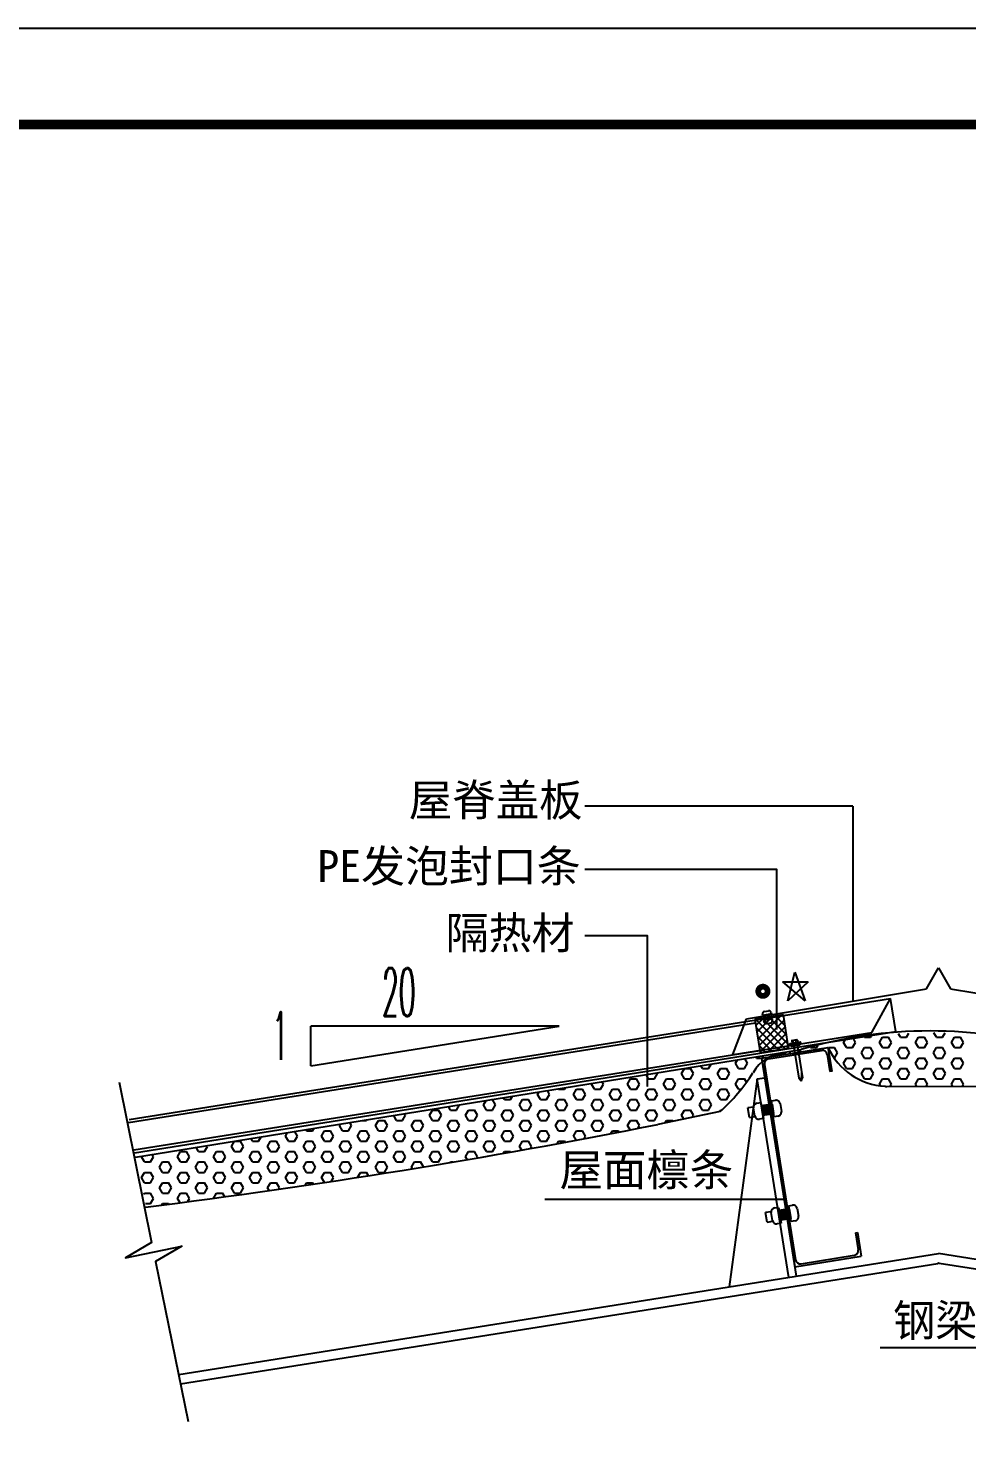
# Model space of a CAD drawing. Extents: x 69728788 to 150676229, y 20164216 to 43663798.
# Drawn here: x 75240506 to 75245390, y 20186521 to 20193916 of the extents above; entities that cross this region are included whole.
import ezdxf
from ezdxf.enums import TextEntityAlignment as Align

# ---------------------------------------------------------------- set-up
doc = ezdxf.new("R2010")
doc.units = 0
doc.header["$LTSCALE"] = 1000
doc.header["$MEASUREMENT"] = 0
doc.linetypes.add('17', pattern=[549.31636, 366.210907, -183.105453])
doc.layers.get('0').update_dxf_attribs({"linetype": 'CONTINUOUS'})
for name, color, linetype in [('2048', 7, 'CONTINUOUS'), ('PUB_TEXT', 7, 'CONTINUOUS'), ('PUB_TITLE', 4, 'CONTINUOUS'), ('中文', 2, 'CONTINUOUS'), ('图框外框__细线', 253, 'CONTINUOUS'), ('层1000', 7, 'CONTINUOUS'), ('折断线', 7, 'CONTINUOUS')]:
    doc.layers.add(name, color=color, linetype=linetype)
doc.styles.add('HZ', font='txt', dxfattribs={"width": 0.7, "height": 5, "bigfont": 'STF:宋体'})
doc.styles.add('宋体', font='SimSun.ttf', dxfattribs={"width": 0.8})

# ---------------------------------------------------------------- blocks, each defined once
blk = doc.blocks.new('sdfsaf')
at = {"layer": '2048'}
for p, q in [((366784.36312, -103601.22488), (364691.23812, -103601.22488)), ((366784.36312, -103601.22488), (366783.23812, -104944.428)), ((366783.23812, -104944.428), (366783.61312, -105122.91238)), ((361133.61312, -106048.9905), (367078.23812, -105102.89675)), ((367119.61312, -105362.16238), (367078.23812, -105102.89675)), ((361174.98812, -106307.9905), (367119.61312, -105362.16238)), ((366246.86312, -106673.09988), (364377.36312, -106673.09988)), ((366997.98812, -107827.78738), (368014.86312, -107827.78738))]:
    blk.add_line(p, q, dxfattribs=at)
at = {"layer": '2048', "color": 6}
for p, q in [((366275.61312, -105122.428), (366329.61312, -104896.9905)), ((366329.61312, -104896.9905), (366410.86312, -105120.8655)), ((366235.48812, -104974.34988), (366433.61312, -104974.34988)), ((366410.86312, -105120.8655), (366238.11312, -104974.66238)), ((366433.61312, -104974.34988), (366275.61312, -105122.428)), ((367156.36312, -105406.02175), (367140.11312, -105378.2405)), ((367203.23812, -105406.02175), (367221.86312, -105373.69363)), ((367437.48812, -105406.02175), (367416.73812, -105370.4905)), ((367484.36312, -105406.02175), (367503.73812, -105372.053)), ((366453.48812, -105487.16238), (366451.73812, -105484.03738)), ((366453.48812, -105487.16238), (366500.36312, -105487.16238)), ((366500.36312, -105487.16238), (366510.48812, -105469.97488)), ((366591.73812, -105491.6155), (366594.11312, -105487.16238)), ((366594.11312, -105487.16238), (366640.98812, -105487.16238)), ((366664.48812, -105527.78738), (366640.98812, -105487.16238)), ((366711.36312, -105446.53738), (366722.48812, -105427.47488)), ((366734.61312, -105487.16238), (366711.36312, -105446.53738)), ((366734.73812, -105487.16238), (366781.36312, -105487.16238)), ((366781.36312, -105487.16238), (366804.86312, -105446.53738)), ((366804.86312, -105446.53738), (366787.61312, -105416.6155)), ((366851.73812, -105527.78738), (366875.11312, -105487.16238)), ((366875.11312, -105406.02175), (366873.98812, -105404.1155)), ((366875.11312, -105406.02175), (366922.11312, -105406.02175)), ((366875.11312, -105487.16238), (366922.11312, -105487.16238)), ((366922.11312, -105406.02175), (366926.98812, -105397.428)), ((366945.48812, -105527.78738), (366922.11312, -105487.16238)), ((366992.36312, -105446.53738), (367015.73812, -105406.02175)), ((367015.73812, -105487.16238), (366992.36312, -105446.53738)), ((367015.73812, -105406.02175), (367062.61312, -105406.02175)), ((367015.73812, -105487.16238), (367062.61312, -105487.16238)), ((367086.11312, -105446.53738), (367062.61312, -105406.02175)), ((367062.61312, -105487.16238), (367086.11312, -105446.53738)), ((367132.86312, -105527.78738), (367156.36312, -105487.16238)), ((367156.36312, -105406.02175), (367203.23812, -105406.02175)), ((367156.36312, -105487.16238), (367203.23812, -105487.16238)), ((367226.61312, -105527.78738), (367203.23812, -105487.16238)), ((367273.36312, -105446.53738), (367296.86312, -105406.02175)), ((367296.86312, -105487.16238), (367273.36312, -105446.53738)), ((367296.86312, -105406.02175), (367343.73812, -105406.02175)), ((367296.86312, -105487.16238), (367343.73812, -105487.16238)), ((367367.11312, -105446.53738), (367343.73812, -105406.02175)), ((367343.73812, -105487.16238), (367367.11312, -105446.53738)), ((367414.11312, -105527.78738), (367437.48812, -105487.16238)), ((367437.48812, -105406.02175), (367484.36312, -105406.02175)), ((367437.48812, -105487.16238), (367484.36312, -105487.16238)), ((367507.86312, -105527.78738), (367484.36312, -105487.16238)), ((367554.23812, -105446.53738), (367577.86312, -105406.02175)), ((367577.86312, -105487.16238), (367554.23812, -105446.53738)), ((367577.86312, -105406.02175), (367624.73812, -105406.02175)), ((367577.86312, -105487.16238), (367624.73812, -105487.16238)), ((367647.98812, -105446.53738), (367624.73812, -105406.02175)), ((367624.73812, -105487.16238), (367647.98812, -105446.53738)), ((361181.86312, -106341.66238), (366381.23812, -105502.1155)), ((365868.11312, -105609.03738), (365883.23812, -105582.47488)), ((365961.86312, -105609.03738), (365940.98812, -105573.09988)), ((366032.11312, -105568.41238), (366026.73812, -105559.4905)), ((366032.11312, -105568.41238), (366072.23812, -105568.41238)), ((366079.23812, -105567.3655), (366089.86312, -105549.34988)), ((366289.48812, -105527.78738), (366296.36312, -105515.803)), ((366292.73812, -105533.3655), (366289.48812, -105527.78738)), ((366378.48812, -105519.7405), (366369.61312, -105504.1155)), ((366636.86312, -105568.41238), (366640.98812, -105568.41238)), ((366640.98812, -105568.41238), (366664.48812, -105527.78738)), ((366711.36312, -105609.03738), (366734.61312, -105568.41238)), ((366734.73812, -105568.41238), (366781.36312, -105568.41238)), ((366804.86312, -105609.03738), (366781.36312, -105568.41238)), ((366875.11312, -105568.41238), (366851.73812, -105527.78738)), ((366875.11312, -105568.41238), (366922.11312, -105568.41238)), ((366922.11312, -105568.41238), (366945.48812, -105527.78738)), ((366992.36312, -105609.03738), (367015.73812, -105568.41238)), ((367015.73812, -105568.41238), (367062.61312, -105568.41238)), ((367086.11312, -105609.03738), (367062.61312, -105568.41238)), ((367156.36312, -105568.41238), (367132.86312, -105527.78738)), ((367156.36312, -105568.41238), (367203.23812, -105568.41238)), ((367203.23812, -105568.41238), (367226.61312, -105527.78738)), ((367273.36312, -105609.03738), (367296.86312, -105568.41238)), ((367296.86312, -105568.41238), (367343.73812, -105568.41238)), ((367367.11312, -105609.03738), (367343.73812, -105568.41238)), ((367437.48812, -105568.41238), (367414.11312, -105527.78738)), ((367437.48812, -105568.41238), (367484.36312, -105568.41238)), ((367484.36312, -105568.41238), (367507.86312, -105527.78738)), ((367554.23812, -105609.03738), (367577.86312, -105568.41238)), ((367577.86312, -105568.41238), (367624.73812, -105568.41238)), ((367647.98812, -105609.03738), (367624.73812, -105568.41238)), ((365188.61312, -105730.678), (365169.61312, -105697.8655)), ((365235.48812, -105730.678), (365258.86312, -105690.28738)), ((365258.86312, -105690.28738), (365255.61312, -105684.03738)), ((365446.36312, -105690.28738), (365469.86312, -105649.66238)), ((365469.86312, -105730.678), (365446.36312, -105690.28738)), ((365469.86312, -105649.66238), (365516.73812, -105649.66238)), ((365539.86312, -105690.28738), (365516.73812, -105649.66238)), ((365516.73812, -105730.678), (365539.86312, -105690.28738)), ((365610.23812, -105649.66238), (365597.98812, -105628.678)), ((365610.23812, -105649.66238), (365657.11312, -105649.66238)), ((365657.11312, -105649.66238), (365676.61312, -105616.053)), ((365727.36312, -105690.28738), (365750.86312, -105649.66238)), ((365750.86312, -105730.678), (365727.36312, -105690.28738)), ((365750.86312, -105649.66238), (365797.73812, -105649.66238)), ((365821.11312, -105690.28738), (365797.73812, -105649.66238)), ((365797.73812, -105730.678), (365821.11312, -105690.28738)), ((365891.23812, -105649.66238), (365868.11312, -105609.03738)), ((365891.23812, -105649.66238), (365938.36312, -105649.66238)), ((365938.36312, -105649.66238), (365961.86312, -105609.03738)), ((366734.61312, -105649.66238), (366711.36312, -105609.03738)), ((366734.73812, -105649.66238), (366781.36312, -105649.66238)), ((366781.36312, -105649.66238), (366804.86312, -105609.03738)), ((366851.73812, -105690.28738), (366875.11312, -105649.66238)), ((366875.11312, -105730.678), (366851.73812, -105690.28738)), ((366875.11312, -105649.66238), (366922.11312, -105649.66238)), ((366945.48812, -105690.28738), (366922.11312, -105649.66238)), ((366922.11312, -105730.678), (366945.48812, -105690.28738)), ((367015.73812, -105649.66238), (366992.36312, -105609.03738)), ((367015.73812, -105649.66238), (367062.61312, -105649.66238)), ((367062.61312, -105649.66238), (367086.11312, -105609.03738)), ((367132.86312, -105690.28738), (367156.36312, -105649.66238)), ((367156.36312, -105730.678), (367132.86312, -105690.28738)), ((367156.36312, -105649.66238), (367203.23812, -105649.66238)), ((367226.61312, -105690.28738), (367203.23812, -105649.66238)), ((367203.23812, -105730.678), (367226.61312, -105690.28738)), ((367296.86312, -105649.66238), (367273.36312, -105609.03738)), ((367296.86312, -105649.66238), (367343.73812, -105649.66238)), ((367343.73812, -105649.66238), (367367.11312, -105609.03738)), ((367414.11312, -105690.28738), (367437.48812, -105649.66238)), ((367437.48812, -105730.678), (367414.11312, -105690.28738)), ((367437.48812, -105649.66238), (367484.36312, -105649.66238)), ((367507.86312, -105690.28738), (367484.36312, -105649.66238)), ((367484.36312, -105730.678), (367507.86312, -105690.28738)), ((367577.86312, -105649.66238), (367554.23812, -105609.03738)), ((367577.86312, -105649.66238), (367624.73812, -105649.66238)), ((367624.73812, -105649.66238), (367647.98812, -105609.03738)), ((364415.73812, -105852.553), (364398.36312, -105822.428)), ((364485.86312, -105811.928), (364484.11312, -105808.428)), ((364485.86312, -105811.928), (364532.86312, -105811.928)), ((364532.86312, -105811.928), (364539.86312, -105799.428)), ((364603.11312, -105852.553), (364626.61312, -105811.928)), ((364626.61312, -105811.928), (364673.36312, -105811.928)), ((364696.86312, -105852.553), (364673.36312, -105811.928)), ((364743.48812, -105771.303), (364746.61312, -105766.178)), ((364767.11312, -105811.928), (364743.48812, -105771.303)), ((364767.11312, -105811.928), (364814.11312, -105811.928)), ((364814.11312, -105811.928), (364837.23812, -105771.303)), ((364837.23812, -105771.303), (364826.98812, -105753.2405)), ((364884.36312, -105852.553), (364907.48812, -105811.928)), ((364907.48812, -105811.928), (364954.23812, -105811.928)), ((364977.86312, -105852.553), (364954.23812, -105811.928)), ((365024.73812, -105771.303), (365047.98812, -105730.678)), ((365047.98812, -105811.928), (365024.73812, -105771.303)), ((365047.98812, -105730.678), (365094.98812, -105730.678)), ((365047.98812, -105811.928), (365094.98812, -105811.928)), ((365118.48812, -105771.303), (365094.98812, -105730.678)), ((365094.98812, -105811.928), (365118.48812, -105771.303)), ((365165.11312, -105852.553), (365188.61312, -105811.928)), ((365188.61312, -105730.678), (365235.48812, -105730.678)), ((365188.61312, -105811.928), (365235.48812, -105811.928)), ((365258.86312, -105852.553), (365235.48812, -105811.928)), ((365305.73812, -105771.303), (365329.23812, -105730.678)), ((365329.23812, -105811.928), (365305.73812, -105771.303)), ((365329.23812, -105730.678), (365376.11312, -105730.678)), ((365329.23812, -105811.928), (365376.11312, -105811.928)), ((365399.48812, -105771.303), (365376.11312, -105730.678)), ((365376.11312, -105811.928), (365399.48812, -105771.303)), ((365446.36312, -105852.553), (365469.86312, -105811.928)), ((365469.86312, -105730.678), (365516.73812, -105730.678)), ((365469.86312, -105811.928), (365516.73812, -105811.928)), ((365539.86312, -105852.553), (365516.73812, -105811.928)), ((365586.86312, -105771.303), (365610.23812, -105730.678)), ((365610.23812, -105811.928), (365586.86312, -105771.303)), ((365610.23812, -105730.678), (365657.11312, -105730.678)), ((365610.23812, -105811.928), (365657.11312, -105811.928)), ((365680.61312, -105771.303), (365657.11312, -105730.678)), ((365657.11312, -105811.928), (365680.61312, -105771.303)), ((365727.36312, -105852.553), (365750.86312, -105811.928)), ((365750.86312, -105730.678), (365797.73812, -105730.678)), ((365750.86312, -105811.928), (365797.73812, -105811.928)), ((365821.11312, -105852.553), (365797.73812, -105811.928)), ((365868.11312, -105771.303), (365891.23812, -105730.678)), ((365891.23812, -105811.928), (365868.11312, -105771.303)), ((365891.23812, -105730.678), (365938.36312, -105730.678)), ((365891.23812, -105811.928), (365912.23812, -105811.928)), ((365953.73812, -105757.47488), (365938.36312, -105730.678)), ((366875.11312, -105730.678), (366922.11312, -105730.678)), ((366992.36312, -105771.303), (367015.73812, -105730.678)), ((367000.36312, -105785.053), (366992.36312, -105771.303)), ((367015.73812, -105730.678), (367062.61312, -105730.678)), ((367086.11312, -105771.303), (367062.61312, -105730.678)), ((367075.36312, -105789.678), (367086.11312, -105771.303)), ((367156.36312, -105730.678), (367203.23812, -105730.678)), ((367273.36312, -105771.303), (367296.86312, -105730.678)), ((367283.86312, -105789.6155), (367273.36312, -105771.303)), ((367296.86312, -105730.678), (367343.73812, -105730.678)), ((367367.11312, -105771.303), (367343.73812, -105730.678)), ((367356.61312, -105789.6155), (367367.11312, -105771.303)), ((367437.48812, -105730.678), (367484.36312, -105730.678)), ((367554.23812, -105771.303), (367577.86312, -105730.678)), ((367564.86312, -105789.31863), (367554.23812, -105771.303)), ((367577.86312, -105730.678), (367624.73812, -105730.678)), ((367647.98812, -105771.303), (367624.73812, -105730.678)), ((367637.86312, -105789.2405), (367647.98812, -105771.303)), ((363689.48812, -105974.053), (363713.11312, -105933.72488)), ((363713.11312, -105933.72488), (363712.61312, -105932.9905)), ((363900.36312, -105933.72488), (363919.98812, -105899.66238)), ((363923.86312, -105974.053), (363900.36312, -105933.72488)), ((363960.86312, -105893.09988), (363970.73812, -105893.09988)), ((363994.11312, -105933.72488), (363970.73812, -105893.09988)), ((363970.73812, -105974.053), (363994.11312, -105933.72488)), ((364064.48812, -105893.09988), (364055.61312, -105877.78738)), ((364064.48812, -105893.09988), (364111.11312, -105893.09988)), ((364111.11312, -105893.09988), (364126.73812, -105866.178)), ((364181.36312, -105933.72488), (364204.86312, -105893.09988)), ((364204.86312, -105974.053), (364181.36312, -105933.72488)), ((364204.86312, -105893.09988), (364251.73812, -105893.09988)), ((364275.11312, -105933.72488), (364251.73812, -105893.09988)), ((364251.73812, -105974.053), (364275.11312, -105933.72488)), ((364322.11312, -105852.553), (364333.23812, -105832.928)), ((364345.48812, -105893.09988), (364322.11312, -105852.553)), ((364345.48812, -105893.09988), (364392.36312, -105893.09988)), ((364392.36312, -105893.09988), (364415.73812, -105852.553)), ((364462.61312, -105933.72488), (364485.86312, -105893.09988)), ((364485.86312, -105974.053), (364462.61312, -105933.72488)), ((364485.86312, -105893.09988), (364532.86312, -105893.09988)), ((364556.36312, -105933.72488), (364532.86312, -105893.09988)), ((364532.86312, -105974.053), (364556.36312, -105933.72488)), ((364626.61312, -105893.09988), (364603.11312, -105852.553)), ((364626.61312, -105893.09988), (364673.36312, -105893.09988)), ((364673.36312, -105893.09988), (364696.86312, -105852.553)), ((364743.48812, -105933.72488), (364767.11312, -105893.09988)), ((364767.11312, -105974.053), (364743.48812, -105933.72488)), ((364767.11312, -105893.09988), (364814.11312, -105893.09988)), ((364837.23812, -105933.72488), (364814.11312, -105893.09988)), ((364814.11312, -105974.053), (364837.23812, -105933.72488)), ((364907.48812, -105893.09988), (364884.36312, -105852.553)), ((364907.48812, -105893.09988), (364954.23812, -105893.09988)), ((364954.23812, -105893.09988), (364977.86312, -105852.553)), ((365024.73812, -105933.72488), (365047.98812, -105893.09988)), ((365047.98812, -105974.053), (365024.73812, -105933.72488)), ((365047.98812, -105893.09988), (365094.98812, -105893.09988)), ((365118.48812, -105933.72488), (365094.98812, -105893.09988)), ((365094.98812, -105974.053), (365118.48812, -105933.72488)), ((365188.61312, -105893.09988), (365165.11312, -105852.553)), ((365188.61312, -105893.09988), (365235.48812, -105893.09988)), ((365235.48812, -105893.09988), (365258.86312, -105852.553)), ((365305.73812, -105933.72488), (365329.23812, -105893.09988)), ((365329.23812, -105974.053), (365305.73812, -105933.72488)), ((365329.23812, -105893.09988), (365376.11312, -105893.09988)), ((365399.48812, -105933.72488), (365376.11312, -105893.09988)), ((365376.11312, -105974.053), (365399.48812, -105933.72488)), ((365469.86312, -105893.09988), (365446.36312, -105852.553)), ((365469.86312, -105893.09988), (365516.73812, -105893.09988)), ((365516.73812, -105893.09988), (365539.86312, -105852.553)), ((365586.86312, -105933.72488), (365610.23812, -105893.09988)), ((365610.23812, -105974.053), (365586.86312, -105933.72488)), ((365610.23812, -105893.09988), (365657.11312, -105893.09988)), ((365680.61312, -105933.72488), (365657.11312, -105893.09988)), ((365657.11312, -105974.053), (365680.61312, -105933.72488)), ((365750.86312, -105893.09988), (365727.36312, -105852.553)), ((365750.86312, -105893.09988), (365797.73812, -105893.09988)), ((365797.73812, -105893.09988), (365821.11312, -105852.553)), ((362986.86312, -106055.2405), (362989.86312, -106049.66238)), ((363221.11312, -106055.2405), (363198.61312, -106016.178)), ((363268.11312, -106055.2405), (363291.23812, -106014.678)), ((363291.23812, -106014.678), (363284.11312, -106002.178)), ((363478.73812, -106014.678), (363502.36312, -105974.053)), ((363502.36312, -106055.2405), (363478.73812, -106014.678)), ((363502.36312, -105974.053), (363548.98812, -105974.053)), ((363572.48812, -106014.678), (363548.98812, -105974.053)), ((363548.98812, -106055.2405), (363572.48812, -106014.678)), ((363642.73812, -105974.053), (363626.98812, -105946.9905)), ((363642.73812, -105974.053), (363689.48812, -105974.053)), ((363759.98812, -106014.678), (363783.23812, -105974.053)), ((363783.23812, -106055.2405), (363759.98812, -106014.678)), ((363783.23812, -105974.053), (363830.11312, -105974.053)), ((363853.48812, -106014.678), (363830.11312, -105974.053)), ((363830.11312, -106055.2405), (363853.48812, -106014.678)), ((363923.86312, -105974.053), (363970.73812, -105974.053)), ((364040.98812, -106014.678), (364064.48812, -105974.053)), ((364064.48812, -106055.2405), (364040.98812, -106014.678)), ((364064.48812, -105974.053), (364111.11312, -105974.053)), ((364134.61312, -106014.678), (364111.11312, -105974.053)), ((364111.11312, -106055.2405), (364134.61312, -106014.678)), ((364204.86312, -105974.053), (364251.73812, -105974.053)), ((364322.11312, -106014.678), (364345.48812, -105974.053)), ((364345.48812, -106055.2405), (364322.11312, -106014.678)), ((364345.48812, -105974.053), (364392.36312, -105974.053)), ((364415.73812, -106014.678), (364392.36312, -105974.053)), ((364392.36312, -106055.2405), (364415.73812, -106014.678)), ((364485.86312, -105974.053), (364532.86312, -105974.053)), ((364603.11312, -106014.678), (364626.61312, -105974.053)), ((364626.61312, -106055.2405), (364603.11312, -106014.678)), ((364626.61312, -105974.053), (364673.36312, -105974.053)), ((364696.86312, -106014.678), (364673.36312, -105974.053)), ((364673.36312, -106055.2405), (364696.86312, -106014.678)), ((364767.11312, -105974.053), (364814.11312, -105974.053)), ((364884.36312, -106014.678), (364907.48812, -105974.053)), ((364907.48812, -106055.2405), (364884.36312, -106014.678)), ((364907.48812, -105974.053), (364954.23812, -105974.053)), ((364977.86312, -106014.678), (364954.23812, -105974.053)), ((364954.23812, -106055.2405), (364977.86312, -106014.678)), ((365047.98812, -105974.053), (365094.98812, -105974.053)), ((365165.11312, -106014.678), (365188.61312, -105974.053)), ((365188.61312, -106055.2405), (365165.11312, -106014.678)), ((365188.61312, -105974.053), (365235.48812, -105974.053)), ((365258.86312, -106014.678), (365235.48812, -105974.053)), ((365235.48812, -106055.2405), (365258.86312, -106014.678)), ((365329.23812, -105974.053), (365376.11312, -105974.053)), ((365446.36312, -106014.678), (365469.86312, -105974.053)), ((365463.73812, -106044.78738), (365446.36312, -106014.678)), ((365469.86312, -105974.053), (365516.73812, -105974.053)), ((365539.86312, -106014.678), (365516.73812, -105974.053)), ((365530.73812, -106030.91238), (365539.86312, -106014.678)), ((365610.23812, -105974.053), (365657.11312, -105974.053)), ((365743.73812, -105986.553), (365750.86312, -105974.053)), ((365750.86312, -105974.053), (365760.48812, -105974.053)), ((362354.61312, -106177.1155), (362370.36312, -106149.77175)), ((362447.98812, -106177.1155), (362426.98812, -106140.7405)), ((362518.48812, -106136.4905), (362512.86312, -106126.7405)), ((362518.48812, -106136.4905), (362565.36312, -106136.4905)), ((362565.36312, -106136.4905), (362576.73812, -106116.6155)), ((362635.48812, -106177.1155), (362658.86312, -106136.4905)), ((362658.86312, -106136.4905), (362705.61312, -106136.4905)), ((362729.23812, -106177.1155), (362705.61312, -106136.4905)), ((362776.11312, -106095.8655), (362783.23812, -106082.9905)), ((362799.36312, -106136.4905), (362776.11312, -106095.8655)), ((362799.36312, -106136.4905), (362846.11312, -106136.4905)), ((362846.11312, -106136.4905), (362869.86312, -106095.8655)), ((362869.86312, -106095.8655), (362855.61312, -106071.53738)), ((362916.48812, -106177.1155), (362939.86312, -106136.4905)), ((362939.86312, -106136.4905), (362986.86312, -106136.4905)), ((362955.73812, -106055.2405), (362986.86312, -106055.2405)), ((363010.23812, -106177.1155), (362986.86312, -106136.4905)), ((363057.11312, -106095.8655), (363080.61312, -106055.2405)), ((363080.61312, -106136.4905), (363057.11312, -106095.8655)), ((363080.61312, -106055.2405), (363127.36312, -106055.2405)), ((363080.61312, -106136.4905), (363127.36312, -106136.4905)), ((363150.86312, -106095.8655), (363127.36312, -106055.2405)), ((363127.36312, -106136.4905), (363150.86312, -106095.8655)), ((363197.48812, -106177.1155), (363221.11312, -106136.4905)), ((363221.11312, -106055.2405), (363268.11312, -106055.2405)), ((363221.11312, -106136.4905), (363268.11312, -106136.4905)), ((363291.23812, -106177.1155), (363268.11312, -106136.4905)), ((363338.36312, -106095.8655), (363361.86312, -106055.2405)), ((363361.86312, -106136.4905), (363338.36312, -106095.8655)), ((363361.86312, -106055.2405), (363408.61312, -106055.2405)), ((363361.86312, -106136.4905), (363408.61312, -106136.4905)), ((363432.11312, -106095.8655), (363408.61312, -106055.2405)), ((363408.61312, -106136.4905), (363432.11312, -106095.8655)), ((363478.73812, -106177.1155), (363502.36312, -106136.4905)), ((363502.36312, -106055.2405), (363548.98812, -106055.2405)), ((363502.36312, -106136.4905), (363548.98812, -106136.4905)), ((363572.48812, -106177.1155), (363548.98812, -106136.4905)), ((363619.36312, -106095.8655), (363642.73812, -106055.2405)), ((363642.73812, -106136.4905), (363619.36312, -106095.8655)), ((363642.73812, -106055.2405), (363689.48812, -106055.2405)), ((363642.73812, -106136.4905), (363689.48812, -106136.4905)), ((363713.11312, -106095.8655), (363689.48812, -106055.2405)), ((363689.48812, -106136.4905), (363713.11312, -106095.8655)), ((363759.98812, -106177.1155), (363783.23812, -106136.4905)), ((363783.23812, -106055.2405), (363830.11312, -106055.2405)), ((363783.23812, -106136.4905), (363830.11312, -106136.4905)), ((363853.48812, -106177.1155), (363830.11312, -106136.4905)), ((363900.36312, -106095.8655), (363923.86312, -106055.2405)), ((363923.86312, -106136.4905), (363900.36312, -106095.8655)), ((363923.86312, -106055.2405), (363970.73812, -106055.2405)), ((363923.86312, -106136.4905), (363970.73812, -106136.4905)), ((363994.11312, -106095.8655), (363970.73812, -106055.2405)), ((363970.73812, -106136.4905), (363994.11312, -106095.8655)), ((364040.98812, -106177.1155), (364064.48812, -106136.4905)), ((364064.48812, -106055.2405), (364111.11312, -106055.2405)), ((364064.48812, -106136.4905), (364111.11312, -106136.4905)), ((364134.61312, -106177.1155), (364111.11312, -106136.4905)), ((364181.36312, -106095.8655), (364204.86312, -106055.2405)), ((364204.86312, -106136.4905), (364181.36312, -106095.8655)), ((364204.86312, -106055.2405), (364251.73812, -106055.2405)), ((364204.86312, -106136.4905), (364251.73812, -106136.4905)), ((364275.11312, -106095.8655), (364251.73812, -106055.2405)), ((364251.73812, -106136.4905), (364275.11312, -106095.8655)), ((364322.11312, -106177.1155), (364345.48812, -106136.4905)), ((364345.48812, -106055.2405), (364392.36312, -106055.2405)), ((364345.48812, -106136.4905), (364392.36312, -106136.4905)), ((364415.73812, -106177.1155), (364392.36312, -106136.4905)), ((364462.61312, -106095.8655), (364485.86312, -106055.2405)), ((364485.86312, -106136.4905), (364462.61312, -106095.8655)), ((364485.86312, -106055.2405), (364532.86312, -106055.2405)), ((364485.86312, -106136.4905), (364532.86312, -106136.4905)), ((364556.36312, -106095.8655), (364532.86312, -106055.2405)), ((364532.86312, -106136.4905), (364556.36312, -106095.8655)), ((364603.11312, -106177.1155), (364626.61312, -106136.4905)), ((364626.61312, -106055.2405), (364673.36312, -106055.2405)), ((364626.61312, -106136.4905), (364673.36312, -106136.4905)), ((364696.86312, -106177.1155), (364673.36312, -106136.4905)), ((364743.48812, -106095.8655), (364767.11312, -106055.2405)), ((364767.11312, -106136.4905), (364743.48812, -106095.8655)), ((364767.11312, -106055.2405), (364814.11312, -106055.2405)), ((364767.11312, -106136.4905), (364814.11312, -106136.4905)), ((364837.23812, -106095.8655), (364814.11312, -106055.2405)), ((364814.11312, -106136.4905), (364837.23812, -106095.8655)), ((364894.86312, -106158.3655), (364907.48812, -106136.4905)), ((364907.48812, -106055.2405), (364954.23812, -106055.2405)), ((364907.48812, -106136.4905), (364954.23812, -106136.4905)), ((364959.98812, -106145.8655), (364954.23812, -106136.4905)), ((365024.73812, -106095.8655), (365047.98812, -106055.2405)), ((365044.11312, -106129.45925), (365024.73812, -106095.8655)), ((365047.98812, -106055.2405), (365094.98812, -106055.2405)), ((365118.48812, -106095.8655), (365094.98812, -106055.2405)), ((365105.73812, -106117.6155), (365118.48812, -106095.8655)), ((365188.61312, -106055.2405), (365235.48812, -106055.2405)), ((365317.73812, -106075.178), (365329.23812, -106055.2405)), ((365329.23812, -106055.2405), (365376.11312, -106055.2405)), ((365380.11312, -106062.16238), (365376.11312, -106055.2405)), ((361675.11312, -106298.6155), (361655.61312, -106265.28738)), ((361721.98812, -106298.6155), (361745.48812, -106258.06863)), ((361745.48812, -106258.06863), (361741.48812, -106251.22488)), ((361932.86312, -106258.06863), (361956.23812, -106217.6155)), ((361956.23812, -106298.6155), (361932.86312, -106258.06863)), ((361956.23812, -106217.6155), (362003.11312, -106217.6155)), ((362026.61312, -106258.06863), (362003.11312, -106217.6155)), ((362003.11312, -106298.6155), (362026.61312, -106258.06863)), ((362096.86312, -106217.6155), (362084.36312, -106195.9905)), ((362096.86312, -106217.6155), (362143.48812, -106217.6155)), ((362143.48812, -106217.6155), (362163.36312, -106183.2405)), ((362214.11312, -106258.06863), (362237.23812, -106217.6155)), ((362237.23812, -106298.6155), (362214.11312, -106258.06863)), ((362237.23812, -106217.6155), (362284.36312, -106217.6155)), ((362307.86312, -106258.06863), (362284.36312, -106217.6155)), ((362284.36312, -106298.6155), (362307.86312, -106258.06863)), ((362378.11312, -106217.6155), (362354.61312, -106177.1155)), ((362378.11312, -106217.6155), (362424.73812, -106217.6155)), ((362424.73812, -106217.6155), (362447.98812, -106177.1155)), ((362494.98812, -106258.06863), (362518.48812, -106217.6155)), ((362518.48812, -106298.6155), (362494.98812, -106258.06863)), ((362518.48812, -106217.6155), (362565.36312, -106217.6155)), ((362588.61312, -106258.06863), (362565.36312, -106217.6155)), ((362565.36312, -106298.6155), (362588.61312, -106258.06863)), ((362658.86312, -106217.6155), (362635.48812, -106177.1155)), ((362658.86312, -106217.6155), (362705.61312, -106217.6155)), ((362705.61312, -106217.6155), (362729.23812, -106177.1155)), ((362776.11312, -106258.06863), (362799.36312, -106217.6155)), ((362799.36312, -106298.6155), (362776.11312, -106258.06863)), ((362799.36312, -106217.6155), (362846.11312, -106217.6155)), ((362869.86312, -106258.06863), (362846.11312, -106217.6155)), ((362846.11312, -106298.6155), (362869.86312, -106258.06863)), ((362939.86312, -106217.6155), (362916.48812, -106177.1155)), ((362939.86312, -106217.6155), (362986.86312, -106217.6155)), ((362986.86312, -106217.6155), (363010.23812, -106177.1155)), ((363057.11312, -106258.06863), (363080.61312, -106217.6155)), ((363080.61312, -106298.6155), (363057.11312, -106258.06863)), ((363080.61312, -106217.6155), (363127.36312, -106217.6155)), ((363150.86312, -106258.06863), (363127.36312, -106217.6155)), ((363127.36312, -106298.6155), (363150.86312, -106258.06863)), ((363221.11312, -106217.6155), (363197.48812, -106177.1155)), ((363221.11312, -106217.6155), (363268.11312, -106217.6155)), ((363268.11312, -106217.6155), (363291.23812, -106177.1155)), ((363338.36312, -106258.06863), (363361.86312, -106217.6155)), ((363361.86312, -106298.6155), (363338.36312, -106258.06863)), ((363361.86312, -106217.6155), (363408.61312, -106217.6155)), ((363432.11312, -106258.06863), (363408.61312, -106217.6155)), ((363408.61312, -106298.6155), (363432.11312, -106258.06863)), ((363502.36312, -106217.6155), (363478.73812, -106177.1155)), ((363502.36312, -106217.6155), (363548.98812, -106217.6155)), ((363548.98812, -106217.6155), (363572.48812, -106177.1155)), ((363619.36312, -106258.06863), (363642.73812, -106217.6155)), ((363642.73812, -106298.6155), (363619.36312, -106258.06863)), ((363642.73812, -106217.6155), (363689.48812, -106217.6155)), ((363713.11312, -106258.06863), (363689.48812, -106217.6155)), ((363689.48812, -106298.6155), (363713.11312, -106258.06863)), ((363783.23812, -106217.6155), (363759.98812, -106177.1155)), ((363783.23812, -106217.6155), (363830.11312, -106217.6155)), ((363830.11312, -106217.6155), (363853.48812, -106177.1155)), ((363900.36312, -106258.06863), (363923.86312, -106217.6155)), ((363923.86312, -106298.6155), (363900.36312, -106258.06863)), ((363923.86312, -106217.6155), (363970.73812, -106217.6155)), ((363994.11312, -106258.06863), (363970.73812, -106217.6155)), ((363970.73812, -106298.6155), (363994.11312, -106258.06863)), ((364064.48812, -106217.6155), (364040.98812, -106177.1155)), ((364064.48812, -106217.6155), (364111.11312, -106217.6155)), ((364111.11312, -106217.6155), (364134.61312, -106177.1155)), ((364181.36312, -106258.06863), (364204.86312, -106217.6155)), ((364197.98812, -106286.928), (364181.36312, -106258.06863)), ((364204.86312, -106217.6155), (364251.73812, -106217.6155)), ((364275.11312, -106258.06863), (364251.73812, -106217.6155)), ((364265.36312, -106274.77175), (364275.11312, -106258.06863)), ((364345.48812, -106217.6155), (364322.11312, -106177.1155)), ((364345.48812, -106217.6155), (364392.36312, -106217.6155)), ((364392.36312, -106217.6155), (364415.73812, -106177.1155)), ((364474.73812, -106236.928), (364485.86312, -106217.6155)), ((364485.86312, -106217.6155), (364532.86312, -106217.6155)), ((364537.23812, -106225.428), (364532.86312, -106217.6155)), ((364622.11312, -106209.803), (364603.11312, -106177.1155)), ((364684.73812, -106198.09988), (364696.86312, -106177.1155)), ((361230.11312, -106339.2405), (361233.61312, -106333.3655)), ((361253.48812, -106379.8655), (361230.11312, -106339.2405)), ((361253.48812, -106379.8655), (361300.36312, -106379.8655)), ((361300.36312, -106379.8655), (361323.86312, -106339.2405)), ((361323.86312, -106339.2405), (361313.11312, -106320.4905)), ((361370.73812, -106420.4905), (361394.11312, -106379.8655)), ((361394.11312, -106379.8655), (361440.98812, -106379.8655)), ((361464.48812, -106420.4905), (361440.98812, -106379.8655)), ((361511.36312, -106339.2405), (361534.73812, -106298.6155)), ((361534.73812, -106379.8655), (361511.36312, -106339.2405)), ((361534.73812, -106298.6155), (361581.36312, -106298.6155)), ((361534.73812, -106379.8655), (361581.36312, -106379.8655)), ((361604.86312, -106339.2405), (361581.36312, -106298.6155)), ((361581.36312, -106379.8655), (361604.86312, -106339.2405)), ((361651.73812, -106420.4905), (361675.11312, -106379.8655)), ((361675.11312, -106298.6155), (361721.98812, -106298.6155)), ((361675.11312, -106379.8655), (361721.98812, -106379.8655)), ((361745.48812, -106420.4905), (361721.98812, -106379.8655)), ((361792.36312, -106339.2405), (361815.73812, -106298.6155)), ((361815.73812, -106379.8655), (361792.36312, -106339.2405)), ((361815.73812, -106298.6155), (361862.61312, -106298.6155)), ((361815.73812, -106379.8655), (361862.61312, -106379.8655)), ((361885.86312, -106339.2405), (361862.61312, -106298.6155)), ((361862.61312, -106379.8655), (361885.86312, -106339.2405)), ((361932.86312, -106420.4905), (361956.23812, -106379.8655)), ((361956.23812, -106298.6155), (362003.11312, -106298.6155)), ((361956.23812, -106379.8655), (362003.11312, -106379.8655)), ((362026.61312, -106420.4905), (362003.11312, -106379.8655)), ((362073.36312, -106339.2405), (362096.86312, -106298.6155)), ((362096.86312, -106379.8655), (362073.36312, -106339.2405)), ((362096.86312, -106298.6155), (362143.48812, -106298.6155)), ((362096.86312, -106379.8655), (362143.48812, -106379.8655)), ((362167.11312, -106339.2405), (362143.48812, -106298.6155)), ((362143.48812, -106379.8655), (362167.11312, -106339.2405)), ((362214.11312, -106420.4905), (362237.23812, -106379.8655)), ((362237.23812, -106298.6155), (362284.36312, -106298.6155)), ((362237.23812, -106379.8655), (362284.36312, -106379.8655)), ((362307.86312, -106420.4905), (362284.36312, -106379.8655)), ((362354.61312, -106339.2405), (362378.11312, -106298.6155)), ((362378.11312, -106379.8655), (362354.61312, -106339.2405)), ((362378.11312, -106298.6155), (362424.73812, -106298.6155)), ((362378.11312, -106379.8655), (362424.73812, -106379.8655)), ((362447.98812, -106339.2405), (362424.73812, -106298.6155)), ((362424.73812, -106379.8655), (362447.98812, -106339.2405)), ((362494.98812, -106420.4905), (362518.48812, -106379.8655)), ((362518.48812, -106298.6155), (362565.36312, -106298.6155)), ((362518.48812, -106379.8655), (362565.36312, -106379.8655)), ((362588.61312, -106420.4905), (362565.36312, -106379.8655)), ((362635.48812, -106339.2405), (362658.86312, -106298.6155)), ((362658.86312, -106379.8655), (362635.48812, -106339.2405)), ((362658.86312, -106298.6155), (362705.61312, -106298.6155)), ((362658.86312, -106379.8655), (362705.61312, -106379.8655)), ((362729.23812, -106339.2405), (362705.61312, -106298.6155)), ((362705.61312, -106379.8655), (362729.23812, -106339.2405)), ((362776.11312, -106420.4905), (362799.36312, -106379.8655)), ((362799.36312, -106298.6155), (362846.11312, -106298.6155)), ((362799.36312, -106379.8655), (362846.11312, -106379.8655)), ((362869.86312, -106420.4905), (362846.11312, -106379.8655)), ((362916.48812, -106339.2405), (362939.86312, -106298.6155)), ((362939.86312, -106379.8655), (362916.48812, -106339.2405)), ((362939.86312, -106298.6155), (362986.86312, -106298.6155)), ((362939.86312, -106379.8655), (362986.86312, -106379.8655)), ((363010.23812, -106339.2405), (362986.86312, -106298.6155)), ((362986.86312, -106379.8655), (363010.23812, -106339.2405)), ((363057.11312, -106420.4905), (363080.61312, -106379.8655)), ((363080.61312, -106298.6155), (363127.36312, -106298.6155)), ((363080.61312, -106379.8655), (363127.36312, -106379.8655)), ((363150.86312, -106420.4905), (363127.36312, -106379.8655)), ((363197.48812, -106339.2405), (363221.11312, -106298.6155)), ((363221.11312, -106379.8655), (363197.48812, -106339.2405)), ((363221.11312, -106298.6155), (363268.11312, -106298.6155)), ((363221.11312, -106379.8655), (363268.11312, -106379.8655)), ((363291.23812, -106339.2405), (363268.11312, -106298.6155)), ((363268.11312, -106379.8655), (363291.23812, -106339.2405)), ((363338.36312, -106420.4905), (363361.86312, -106379.8655)), ((363361.86312, -106298.6155), (363408.61312, -106298.6155)), ((363361.86312, -106379.8655), (363408.61312, -106379.8655)), ((363430.73812, -106418.41238), (363408.61312, -106379.8655)), ((363478.73812, -106339.2405), (363502.36312, -106298.6155)), ((363502.36312, -106379.8655), (363478.73812, -106339.2405)), ((363502.36312, -106298.6155), (363548.98812, -106298.6155)), ((363502.36312, -106379.8655), (363548.98812, -106379.8655)), ((363572.48812, -106339.2405), (363548.98812, -106298.6155)), ((363548.98812, -106379.8655), (363572.48812, -106339.2405)), ((363640.61312, -106383.72488), (363642.73812, -106379.8655)), ((363642.73812, -106298.6155), (363689.48812, -106298.6155)), ((363642.73812, -106379.8655), (363663.11312, -106379.8655)), ((363759.98812, -106339.2405), (363783.23812, -106298.6155)), ((363772.48812, -106361.3655), (363759.98812, -106339.2405)), ((363783.23812, -106298.6155), (363830.11312, -106298.6155)), ((363853.48812, -106339.2405), (363830.11312, -106298.6155)), ((363847.98812, -106348.09988), (363853.48812, -106339.2405)), ((363923.86312, -106298.6155), (363970.73812, -106298.6155)), ((364056.61312, -106312.16238), (364064.48812, -106298.6155)), ((364064.48812, -106298.6155), (364111.11312, -106298.6155)), ((364113.11312, -106302.1155), (364111.11312, -106298.6155)), ((361230.11312, -106501.678), (361253.48812, -106461.053)), ((361253.48812, -106461.053), (361300.36312, -106461.053)), ((361323.86312, -106501.678), (361300.36312, -106461.053)), ((361394.11312, -106461.053), (361370.73812, -106420.4905)), ((361394.11312, -106461.053), (361440.98812, -106461.053)), ((361440.98812, -106461.053), (361464.48812, -106420.4905)), ((361511.36312, -106501.678), (361534.73812, -106461.053)), ((361534.73812, -106461.053), (361581.36312, -106461.053)), ((361604.86312, -106501.678), (361581.36312, -106461.053)), ((361675.11312, -106461.053), (361651.73812, -106420.4905)), ((361675.11312, -106461.053), (361721.98812, -106461.053)), ((361721.98812, -106461.053), (361745.48812, -106420.4905)), ((361792.36312, -106501.678), (361815.73812, -106461.053)), ((361815.73812, -106461.053), (361862.61312, -106461.053)), ((361885.86312, -106501.678), (361862.61312, -106461.053)), ((361956.23812, -106461.053), (361932.86312, -106420.4905)), ((361956.23812, -106461.053), (362003.11312, -106461.053)), ((362003.11312, -106461.053), (362026.61312, -106420.4905)), ((362073.36312, -106501.678), (362096.86312, -106461.053)), ((362096.86312, -106461.053), (362143.48812, -106461.053)), ((362167.11312, -106501.678), (362143.48812, -106461.053)), ((362237.23812, -106461.053), (362214.11312, -106420.4905)), ((362237.23812, -106461.053), (362284.36312, -106461.053)), ((362284.36312, -106461.053), (362307.86312, -106420.4905)), ((362354.61312, -106501.678), (362378.11312, -106461.053)), ((362378.11312, -106461.053), (362424.73812, -106461.053)), ((362447.98812, -106501.678), (362424.73812, -106461.053)), ((362518.48812, -106461.053), (362494.98812, -106420.4905)), ((362518.48812, -106461.053), (362565.36312, -106461.053)), ((362565.36312, -106461.053), (362588.61312, -106420.4905)), ((362635.48812, -106501.678), (362658.86312, -106461.053)), ((362658.86312, -106461.053), (362705.61312, -106461.053)), ((362729.23812, -106501.678), (362705.61312, -106461.053)), ((362799.36312, -106461.053), (362776.11312, -106420.4905)), ((362799.36312, -106461.053), (362846.11312, -106461.053)), ((362846.11312, -106461.053), (362869.86312, -106420.4905)), ((362917.11312, -106500.553), (362939.86312, -106461.053)), ((362939.86312, -106461.053), (362986.86312, -106461.053)), ((363001.98812, -106487.16238), (362986.86312, -106461.053)), ((363080.61312, -106461.053), (363057.11312, -106420.4905)), ((363080.61312, -106461.053), (363127.36312, -106461.053)), ((363127.36312, -106461.053), (363150.86312, -106420.4905)), ((363345.36312, -106432.47488), (363338.36312, -106420.4905)), ((361253.48812, -106542.09988), (361230.11312, -106501.678)), ((361253.48812, -106542.09988), (361300.36312, -106542.09988)), ((361300.36312, -106542.09988), (361323.86312, -106501.678)), ((361370.73812, -106582.58425), (361394.11312, -106542.09988)), ((361394.11312, -106623.09988), (361370.73812, -106582.72488)), ((361394.11312, -106542.09988), (361440.98812, -106542.09988)), ((361464.48812, -106582.72488), (361440.98812, -106542.09988)), ((361440.98812, -106623.09988), (361464.48812, -106582.58425)), ((361534.73812, -106542.09988), (361511.36312, -106501.678)), ((361534.73812, -106542.09988), (361581.36312, -106542.09988)), ((361581.36312, -106542.09988), (361604.86312, -106501.678)), ((361651.73812, -106582.58425), (361675.11312, -106542.09988)), ((361675.11312, -106623.09988), (361651.73812, -106582.72488)), ((361675.11312, -106542.09988), (361721.98812, -106542.09988)), ((361745.48812, -106582.72488), (361721.98812, -106542.09988)), ((361721.98812, -106623.09988), (361745.48812, -106582.58425)), ((361815.73812, -106542.09988), (361792.36312, -106501.678)), ((361815.73812, -106542.09988), (361862.61312, -106542.09988)), ((361862.61312, -106542.09988), (361885.86312, -106501.678)), ((361932.86312, -106582.58425), (361956.23812, -106542.09988)), ((361956.23812, -106623.09988), (361932.86312, -106582.72488)), ((361956.23812, -106542.09988), (362003.11312, -106542.09988)), ((362026.61312, -106582.72488), (362003.11312, -106542.09988)), ((362003.11312, -106623.09988), (362026.61312, -106582.58425)), ((362096.86312, -106542.09988), (362073.36312, -106501.678)), ((362096.86312, -106542.09988), (362143.48812, -106542.09988)), ((362143.48812, -106542.09988), (362167.11312, -106501.678)), ((362214.11312, -106582.58425), (362237.23812, -106542.09988)), ((362225.86312, -106603.553), (362214.11312, -106582.72488)), ((362237.23812, -106542.09988), (362284.36312, -106542.09988)), ((362307.86312, -106582.72488), (362284.36312, -106542.09988)), ((362301.98812, -106592.44363), (362307.86312, -106582.58425)), ((362378.11312, -106542.09988), (362354.61312, -106501.678)), ((362378.11312, -106542.09988), (362424.73812, -106542.09988)), ((362424.73812, -106542.09988), (362447.98812, -106501.678)), ((362506.36312, -106562.678), (362518.48812, -106542.09988)), ((362518.48812, -106542.09988), (362565.36312, -106542.09988)), ((362571.61312, -106553.2405), (362565.36312, -106542.09988)), ((362657.86312, -106540.28738), (362635.48812, -106501.678)), ((362711.48812, -106532.16238), (362729.23812, -106501.678)), ((361246.98812, -106634.553), (361253.48812, -106623.09988)), ((361253.48812, -106623.09988), (361300.36312, -106623.09988)), ((361260.48812, -106704.34988), (361300.36312, -106704.34988)), ((361323.86312, -106663.72488), (361300.36312, -106623.09988)), ((361300.36312, -106704.34988), (361323.86312, -106663.72488)), ((361386.86312, -106716.84988), (361394.11312, -106704.34988)), ((361394.11312, -106623.09988), (361440.98812, -106623.09988)), ((361394.11312, -106704.34988), (361440.98812, -106704.34988)), ((361443.86312, -106709.553), (361440.98812, -106704.34988)), ((361511.36312, -106663.72488), (361534.73812, -106623.09988)), ((361530.98812, -106698.09988), (361511.36312, -106663.72488)), ((361534.73812, -106623.09988), (361581.36312, -106623.09988)), ((361604.86312, -106663.72488), (361581.36312, -106623.09988)), ((361589.48812, -106690.7405), (361604.86312, -106663.72488)), ((361675.11312, -106623.09988), (361721.98812, -106623.09988)), ((361792.61312, -106663.53738), (361815.73812, -106623.09988)), ((361815.73812, -106623.09988), (361862.61312, -106623.09988)), ((361878.98812, -106651.7405), (361862.61312, -106623.09988)), ((361956.23812, -106623.09988), (362003.11312, -106623.09988))]:
    blk.add_line(p, q, dxfattribs=at)
at = {"layer": '2048', "color": 1}
for p, q in [((367358.23812, -105027.1155), (367452.36312, -104865.053)), ((367452.36312, -104865.053), (367546.36312, -105027.1155)), ((365953.73812, -105261.3655), (367358.23812, -105027.1155)), ((367546.36312, -105027.1155), (368951.11312, -105261.3655)), ((365847.48812, -105541.84988), (365953.73812, -105261.3655))]:
    blk.add_line(p, q, dxfattribs=at)
at = {"layer": '2048', "color": 6, "linetype": '17'}
for p, q in [((366932.86312, -105369.178), (367078.23812, -105102.89675)), ((361127.36312, -106072.8655), (366022.98812, -105293.8655)), ((365851.73812, -105541.178), (366932.86312, -105369.178)), ((361170.48812, -106286.053), (366057.36312, -105508.3655))]:
    blk.add_line(p, q, dxfattribs=at)
at = {"layer": '2048', "color": 24}
for p, q in [((366240.98812, -105231.3655), (366018.86312, -105266.6155)), ((366018.86312, -105266.6155), (366059.98812, -105525.91238)), ((366282.11312, -105490.28738), (366240.98812, -105231.3655)), ((366059.98812, -105525.91238), (366282.11312, -105490.28738)), ((367048.36312, -105789.678), (367924.36312, -105789.178)), ((365747.98812, -105985.59988), (365261.36312, -106087.16238))]:
    blk.add_line(p, q, dxfattribs=at)
at = {"layer": '2048', "color": 4}
for p, q in [((366080.61312, -105235.59988), (366078.73812, -105225.9905)), ((366147.98812, -105223.6155), (366080.61312, -105235.59988)), ((366155.11312, -105262.678), (366087.23812, -105274.66238)), ((366092.61312, -105206.02175), (366126.23812, -105200.1155)), ((366092.61312, -105206.02175), (366126.23812, -105200.1155)), ((366106.61312, -105270.8655), (366099.73812, -105232.9905)), ((366134.61312, -105265.803), (366127.61312, -105227.78738)), ((366146.11312, -105213.97488), (366147.98812, -105223.6155)), ((366156.86312, -105272.553), (366155.11312, -105262.678)), ((366087.23812, -105274.66238), (366089.11312, -105284.553)), ((366108.86312, -105298.6155), (366142.73812, -105292.44363)), ((366071.11312, -105568.41238), (366589.23812, -105486.1155)), ((366288.11312, -105462.678), (366288.61312, -105466.84988)), ((366371.61312, -105444.7405), (366291.73812, -105457.47488)), ((366373.86312, -105457.928), (366293.86312, -105470.7405)), ((366300.86312, -105469.7405), (366368.86312, -105458.803)), ((366301.98812, -105477.78738), (366300.86312, -105469.7405)), ((366370.36312, -105466.84988), (366301.98812, -105477.78738)), ((366306.36312, -105435.3655), (366309.48812, -105454.803)), ((366309.98812, -105430.2405), (366345.73812, -105424.66238)), ((366315.61312, -105432.16238), (366318.11312, -105429.1155)), ((366315.61312, -105431.803), (366318.48812, -105451.22488)), ((366318.48812, -105451.22488), (366321.86312, -105452.78738)), ((366320.73812, -105467.7405), (366361.86312, -105726.22488)), ((366328.48812, -105427.47488), (366334.98812, -105429.45925)), ((366334.98812, -105429.45925), (366337.86312, -105425.9905)), ((366334.98812, -105429.34988), (366338.36312, -105448.69363)), ((366336.86312, -105450.428), (366338.36312, -105448.69363)), ((366338.36312, -105448.69363), (366340.36312, -105449.66238)), ((366348.98812, -105462.27175), (366390.73812, -105722.053)), ((366350.86312, -105428.303), (366353.98812, -105447.4905)), ((366368.86312, -105458.803), (366370.36312, -105466.84988)), ((366376.98812, -105448.553), (366377.36312, -105452.78738)), ((366071.11312, -105568.41238), (366330.23812, -107197.053)), ((366125.11312, -105575.178), (366539.86312, -105509.03738)), ((366582.86312, -105540.28738), (366603.73812, -105673.6155)), ((366094.11312, -105618.178), (366336.86312, -107143.09988)), ((366383.86312, -105679.59988), (366380.61312, -105748.9905)), ((366380.61312, -105748.9905), (366361.86312, -105726.22488)), ((366380.61312, -105748.9905), (366390.86312, -105721.9905)), ((366034.61312, -105921.53738), (366065.36312, -105916.6155)), ((366065.36312, -105916.6155), (366085.48812, -106040.053)), ((366153.11312, -105928.2405), (366069.61312, -105941.2405)), ((366081.61312, -106015.28738), (366081.61312, -105939.31863)), ((366089.23812, -106014.178), (366089.23812, -105938.1155)), ((366093.48812, -106013.4905), (366093.48812, -105937.6155)), ((366101.11312, -106012.16238), (366101.11312, -105936.19363)), ((366105.61312, -106011.4905), (366105.61312, -105935.59988)), ((366113.36312, -106010.3655), (366113.36312, -105934.4905)), ((366117.36312, -106009.553), (366117.36312, -105933.803)), ((366125.11312, -106008.3655), (366125.11312, -105932.47488)), ((366129.23812, -106007.72488), (366129.23812, -105931.803)), ((366136.86312, -106006.428), (366136.86312, -105930.678)), ((366141.23812, -106005.91238), (366141.23812, -105929.94363)), ((366148.86312, -106004.803), (366148.86312, -105928.7405)), ((366148.98812, -105903.303), (366180.11312, -105898.553)), ((366168.73812, -106026.7405), (366148.98812, -105903.303)), ((366164.86312, -106002.1155), (366153.11312, -105927.89675)), ((366153.11312, -106004.1155), (366153.11312, -105928.2405)), ((366153.11312, -105928.2405), (366164.86312, -106002.1155)), ((366215.73812, -105924.428), (366225.61312, -105986.1155)), ((366008.23812, -105950.9905), (365964.48812, -105957.9905)), ((365976.61312, -106032.16238), (365964.48812, -105957.9905)), ((365976.61312, -106032.16238), (366020.48812, -106025.1155)), ((366018.86312, -106019.303), (366008.61312, -105957.47488)), ((366085.48812, -106040.053), (366054.86312, -106044.97488)), ((366069.61312, -105943.178), (366069.61312, -105941.178)), ((366069.61312, -105941.2405), (366081.61312, -106015.28738)), ((366069.61312, -105941.2405), (366081.61312, -106015.28738)), ((366077.36312, -105990.053), (366077.36312, -105940.053)), ((366081.61312, -106015.28738), (366164.86312, -106002.1155)), ((366160.48812, -106002.78738), (366160.48812, -105976.22488)), ((366199.48812, -106021.64675), (366168.73812, -106026.7405)), ((366282.86312, -106721.22488), (366313.61312, -106716.178)), ((366146.11312, -106768.178), (366102.36312, -106775.178)), ((366114.23812, -106849.053), (366102.36312, -106775.178)), ((366156.61312, -106836.3655), (366146.36312, -106774.66238)), ((366172.23812, -106738.72488), (366203.23812, -106733.803)), ((366203.23812, -106733.803), (366223.36312, -106857.16238)), ((366286.86312, -106745.8655), (366207.11312, -106758.3655)), ((366207.11312, -106758.3655), (366219.36312, -106832.47488)), ((366207.11312, -106758.3655), (366219.36312, -106832.47488)), ((366207.36312, -106760.3655), (366207.36312, -106758.3655)), ((366215.11312, -106807.2405), (366215.11312, -106757.2405)), ((366219.36312, -106832.47488), (366219.36312, -106756.428)), ((366219.36312, -106832.47488), (366298.36312, -106819.97488)), ((366226.98812, -106831.3655), (366226.98812, -106755.303)), ((366231.36312, -106830.678), (366231.36312, -106754.803)), ((366239.11312, -106829.34988), (366239.11312, -106753.303)), ((366243.23812, -106828.678), (366243.23812, -106752.78738)), ((366250.86312, -106827.553), (366250.86312, -106751.678)), ((366255.11312, -106826.7405), (366255.11312, -106750.9905)), ((366262.86312, -106825.553), (366262.86312, -106749.66238)), ((366267.11312, -106824.77175), (366267.11312, -106748.9905)), ((366274.73812, -106823.6155), (366274.73812, -106747.8655)), ((366278.73812, -106823.09988), (366278.73812, -106747.053)), ((366302.36312, -106844.66238), (366282.86312, -106721.22488)), ((366286.86312, -106821.64675), (366286.86312, -106745.8655)), ((366286.86312, -106745.8655), (366298.36312, -106819.97488)), ((366298.36312, -106819.78738), (366286.86312, -106745.8655)), ((366290.86312, -106821.22488), (366290.86312, -106772.303)), ((366349.36312, -106742.303), (366359.11312, -106803.803)), ((366114.23812, -106849.053), (366158.23812, -106842.09988)), ((366223.36312, -106857.16238), (366192.61312, -106862.16238)), ((366333.23812, -106839.6155), (366302.36312, -106844.66238)), ((366803.98812, -106932.16238), (366818.86312, -106929.59988)), ((366803.98812, -106932.16238), (366825.36312, -107065.28738)), ((366818.86312, -106929.59988), (366848.36312, -107114.6155)), ((366330.23812, -107197.053), (366848.36312, -107114.6155)), ((366379.61312, -107173.9905), (366794.36312, -107108.06863))]:
    blk.add_line(p, q, dxfattribs=at)
at = {"layer": '2048'}
for points in [[(366189.11312, -105345.4905), (366189.11312, -104097.053), (364691.23812, -104096.303)], [(365180.73812, -105791.6155), (365180.73812, -104614.2405), (364691.23812, -104614.2405)]]:
    blk.add_lwpolyline(points, dxfattribs=at)
at = {"layer": '2048', "const_width": 45}
for points in [[(366081.23812, -105011.3655, 0.9999999404), (366081.23812, -105083.4905, 0.9999999404)], [(366081.23812, -105083.70925, 1), (366081.23812, -105011.14675, 1)]]:
    blk.add_lwpolyline(points, format="xyb", dxfattribs=at)
at = {"layer": '2048', "color": 4}
blk.add_lwpolyline([(366589.23812, -105486.1155), (366618.48812, -105671.303), (366603.73812, -105673.6155)], dxfattribs=at)
at = {"layer": '2048'}
for centre, radius, start, end in [((366095.73812, -105223.09988), 17.30021, 100.40668004, 189.326634899), ((366095.73812, -105223.09988), 17.30021, 100.40668004, 189.326634899), ((366129.23812, -105216.84988), 17.12079, 9.720216072, 100.089754989), ((366129.23812, -105216.84988), 17.12079, 9.720216072, 100.089754989), ((366139.86312, -105275.553), 17.06676, 279.272580757, 10.309549621), ((366105.98812, -105281.678), 17.11035, 189.513936548, 279.668678435), ((367386.48812, -108909.14675), 3552.02515, 73.572824617, 106.43770132), ((365382.11312, -98963.72488), 6633.21533, 277.597541906, 280.483040032), ((366292.61312, -105461.928), 4.53828, 101.116518924, 188.880666266), ((366293.11312, -105466.178), 4.54988, 188.491857052, 281.078590581), ((366310.48812, -105434.803), 4.58982, 96.254030999, 187.125020468), ((366346.36312, -105429.1155), 4.81899, 9.706652907, 97.44742093), ((366372.48812, -105449.1155), 4.56731, 9.849014553, 101.040957407), ((366372.98812, -105453.553), 4.46164, 281.309934329, 9.926245963), ((367061.86312, -105268.52175), 520.30896, 204.721075034, 267.080634874), ((366243.11312, -105806.803), 268.58578, 86.531366847, 152.695469332), ((366130.98812, -105612.16238), 37.49439, 99.014834301, 189.328877953), ((364762.23812, -104889.97488), 1473.74329, 311.973763571, 327.415078692), ((367048.36312, -105737.16238), 52.61888, 255.274634783, 270.000007511), ((354134.98812, -49871.02175), 57306.34375, 277.1421585923, 281.1942827284), ((366373.86312, -107137.16238), 37.5968, 189.086522592, 278.79685224), ((366788.36312, -107071.22488), 37.33605, 278.859189642, 9.170743249), ((367452.36312, -107208.3655), 37.52525, 80.992647517, 99.199587722)]:
    blk.add_arc(centre, radius, start, end, dxfattribs=at)
at = {"layer": '2048', "color": 4}
for centre, radius, start, end in [((366545.73812, -105546.303), 37.60922, 9.204040788, 98.988711249), ((366039.48812, -105952.553), 31.38521, 99.16687288, 189.134206316), ((366184.98812, -105929.16238), 31.11233, 8.75272585, 99.481264976), ((366049.73812, -106014.2405), 31.28729, 189.311803357, 278.963691844), ((366194.61312, -105991.053), 30.97972, 279.053739203, 9.244126572), ((366318.23812, -106747.053), 31.35944, 8.6832192, 98.481356505), ((366177.36312, -106769.7405), 31.40537, 99.392031579, 189.02156593), ((366328.23812, -106808.803), 31.21554, 279.217160842, 8.859429613), ((366187.61312, -106831.3655), 31.15385, 189.235570452, 279.235572953)]:
    blk.add_arc(centre, radius, start, end, dxfattribs=at)
at = {"layer": '2048'}
for points in [[(366190.11312, -105345.4905), (366189.11312, -105352.47488), (366187.86312, -105345.4905)], [(365182.11312, -105791.6155), (365180.73812, -105798.09988), (365179.61312, -105791.6155)]]:
    blk.add_solid(points, dxfattribs=at)
at = {"layer": '图框外框__细线'}
for p, q in [((364490.98812, -105320.8655), (362551.11312, -105320.8655)), ((362551.11312, -105629.34988), (362551.11312, -105320.8655)), ((362551.11312, -105629.34988), (364490.98812, -105320.8655)), ((366036.36312, -105731.803), (365817.73812, -107354.45925)), ((366036.36312, -105731.803), (366095.73812, -105722.428)), ((366282.86312, -107280.678), (366036.36312, -105731.803)), ((366095.73812, -105722.428), (366341.73812, -107271.303)), ((361520.73812, -108038.41238), (367452.36312, -107094.428)), ((373383.86312, -108038.41238), (367452.36312, -107094.428)), ((361532.86312, -108112.27175), (367446.36312, -107171.303)), ((373372.11312, -108112.27175), (367458.23812, -107171.303))]:
    blk.add_line(p, q, dxfattribs=at)
at = {"layer": '层1000'}
for p, q in [((366253.73812, -105494.97488), (366024.48812, -105265.803)), ((366026.61312, -105315.053), (366085.48812, -105255.91238)), ((366034.73812, -105366.6155), (366156.61312, -105244.7405)), ((366043.11312, -105418.09988), (366227.36312, -105233.3655)), ((366051.11312, -105469.428), (366247.48812, -105272.91238)), ((366276.98812, -105458.3655), (366076.11312, -105257.47488)), ((366265.73812, -105387.6155), (366127.36312, -105249.428)), ((366254.23812, -105316.6155), (366178.98812, -105241.178)), ((366243.11312, -105245.7405), (366230.61312, -105232.9905)), ((366202.36312, -105503.2405), (366028.73812, -105329.34988)), ((366059.36312, -105520.8655), (366255.61312, -105324.428)), ((366124.36312, -105515.39675), (366263.73812, -105375.9905)), ((366150.86312, -105511.3655), (366039.86312, -105400.428)), ((366099.48812, -105519.3655), (366051.23812, -105471.303)), ((366195.36312, -105504.34988), (366272.11312, -105427.47488)), ((366265.98812, -105493.09988), (366280.23812, -105478.7405))]:
    blk.add_line(p, q, dxfattribs=at)
at = {"layer": '折断线'}
blk.add_lwpolyline([(361055.23812, -105757.9905), (361308.61312, -107008.803), (361103.23812, -107126.81863), (361544.36312, -107037.6155), (361338.61312, -107155.678), (361592.36312, -108406.428)], dxfattribs=at)
at = {"layer": 'PUB_TEXT', "color": 0, "style": '宋体'}
for s, width, p, p2 in [('屋脊盖板', 0.953613, (363316.48812, -103679.928), (364672.73812, -103679.928)), ('PE发泡封口条', 0.963867, (362602.23812, -104195.14675), (364658.48812, -104195.14675)), ('隔热材', 0.943359, (363603.98812, -104716.2405), (364610.23812, -104716.2405)), ('屋面檩条', 0.953613, (364493.48812, -106566.91238), (365849.73812, -106566.91238)), ('钢梁', 0.922852, (367098.61312, -107741.91238), (367754.86312, -107741.91238))]:
    blk.add_text(s, height=250, dxfattribs=dict(at, width=width)).set_placement(p, p2, align=Align.FIT)
at = {"layer": '中文', "color": 7, "style": 'HZ'}
for s, width, p, p2 in [('20', 0.492187, (363107.11312, -105241.53738), (363369.61312, -105241.53738)), ('1', 0.421875, (362255.73812, -105583.4905), (362368.23812, -105583.4905))]:
    blk.add_text(s, height=375, dxfattribs=dict(at, width=width)).set_placement(p, p2, align=Align.FIT)
blk = doc.blocks.new('dgfdsg')
blk.add_blockref('sdfsaf', (1869022, 450124))

msp = doc.modelspace()

# ---------------------------------------------------------------- linework, layer by layer
at = {"layer": 'PUB_TITLE'}
msp.add_lwpolyline([(75219157.4, 20164216.1), (75271707.4, 20164216.1), (75271707.4, 20193916.1), (75219157.4, 20193916.1)], close=True, dxfattribs=at)
at = {"layer": 'PUB_TITLE', "const_width": 50}
msp.add_lwpolyline([(75220407.4, 20164716.1), (75271207.4, 20164716.1), (75271207.4, 20193416.1), (75220407.4, 20193416.1)], close=True, dxfattribs=at)

# ---------------------------------------------------------------- block references
at = {"xscale": 0.6666669994592667, "yscale": 0.6666669994592667, "zscale": 0.666667}
msp.add_blockref('dgfdsg', (73754259.7, 19958854.3), dxfattribs=at)

doc.saveas('drawing.dxf')
